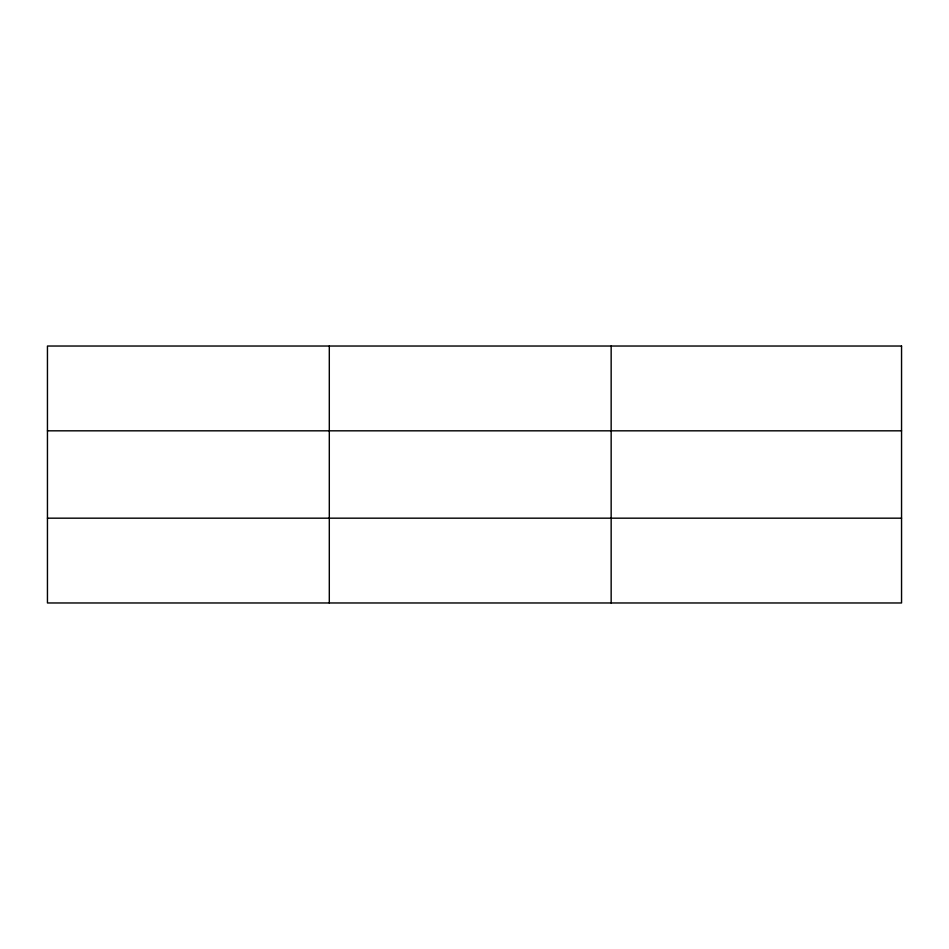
<?xml version="1.0" encoding="UTF-8"?>
<svg xmlns="http://www.w3.org/2000/svg" width="949" height="949" viewBox="0 0 949 949"><rect width="100%" height="100%" fill="white"/><g stroke="black" fill="none" stroke-linecap="round" stroke-linejoin="round"><path stroke-width="1.42" d="M329.303 346.029L329.303 602.971M611.156 346.029L611.156 602.971M47.45 430.822L901.55 430.822M47.45 518.178L901.55 518.178M901.55 346.029L901.55 602.971L47.45 602.971L47.45 346.029L901.55 346.029"/></g></svg>
